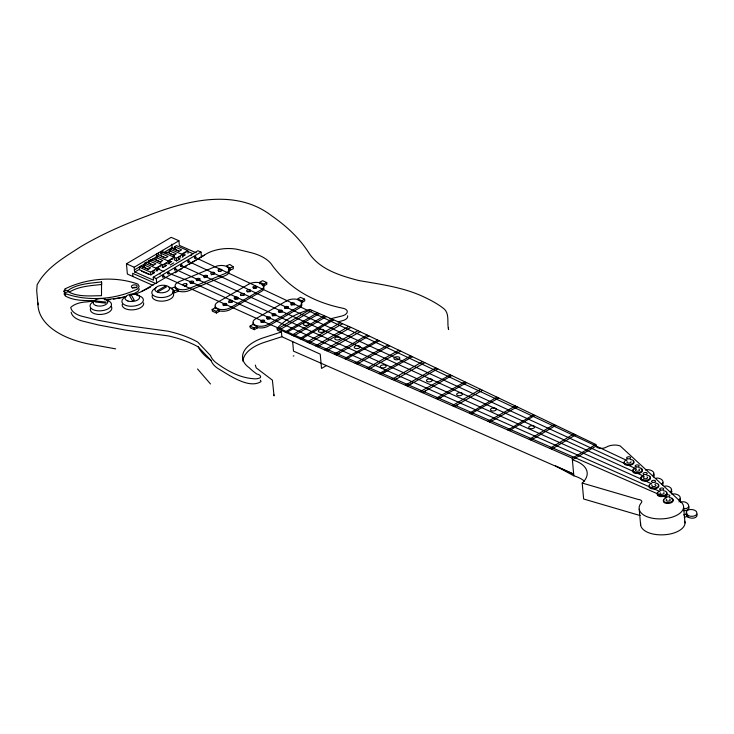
<?xml version="1.0" encoding="UTF-8"?>
<svg xmlns="http://www.w3.org/2000/svg" width="734" height="734" viewBox="0 0 734 734"><rect width="100%" height="100%" fill="white"/><g stroke="black" fill="none" stroke-linecap="round" stroke-linejoin="round"><path stroke-width="1.1" d="M101.54 281.948L101.503 295.692C90.732 295.793 78.988 297.096 69.024 292.196L68.335 290.976L69.024 289.673C78.621 283.636 90.576 283.223 101.54 281.948L101.696 283.627M162.517 276.681L162.517 276.461A0.982 0.615 -66.2 0 1 163.636 275.415A0.982 0.615 -66.2 0 1 163.453 276.993A0.982 0.615 -66.2 0 1 162.517 276.461M167.811 273.553L167.811 273.332A0.982 0.615 -66.2 0 1 168.921 272.277A0.982 0.615 -66.2 0 1 168.747 273.865A0.982 0.615 -66.2 0 1 167.811 273.332M174.481 269.617L174.481 269.396A0.982 0.615 -66.2 0 1 175.591 268.35A0.982 0.615 -66.2 0 1 175.417 269.928A0.982 0.615 -66.2 0 1 174.481 269.396M180.601 266.002L180.601 265.772A0.982 0.615 -66.2 0 1 181.72 264.717A0.982 0.615 -66.2 0 1 181.537 266.304A0.982 0.615 -66.2 0 1 180.601 265.772M155.048 271.259C154.177 268.112 150.571 274.727 154.204 272.562M167.214 263.956C166.343 260.809 162.737 267.424 166.37 265.268M180.793 257.304C180.252 254.313 176.243 260.075 179.601 258.845M686.162 514.552L686.859 512.892M684.327 517.314L687.474 516.305L686.804 514.011L686.547 514.929M139.396 288.884L138.102 291.325L132.34 294.517M653.581 477.017L654.278 475.357L653.48 473.632M662.646 485.376L663.114 482.825M671.243 493.312L671.94 491.652L671.142 489.927M326.437 365.578L321.52 368.431L320.244 354.155L281.856 336.722L281.434 331.97L277.314 330.098L277.168 328.428C285.645 318.721 297.821 313.198 309.913 309.454L353.127 328.337L595.852 444.483L595.999 446.162A6.083 3.129 -5.1 0 0 600.192 448.327A6.083 3.129 -5.1 0 0 606.321 447.116A10.092 5.184 -5.1 0 1 620.184 445.942L681.28 502.295A20.286 10.423 -5.1 0 1 665.747 518.543A23.883 12.267 -5.1 0 1 643.626 514.984A23.883 12.267 -5.1 0 1 641.36 502.707A4.863 2.496 -5.1 0 0 638.066 499.414L582.2 483.045A34.461 17.708 -5.1 0 0 572.382 459.842L595.999 446.162M159.884 274.195L160.517 273.672M652.554 475.779C657.233 472.127 649.012 468.31 645.663 470.155M661.609 484.137C665.986 481.073 659.325 477.118 656.049 478.229M670.215 492.074C674.592 489.009 667.931 485.055 664.655 486.165M678.822 500.01C683.501 496.358 675.28 492.542 671.931 494.386M678.987 501.909L680.381 500.46L680.326 498.707M190.656 255.707L191.335 255.313M69.253 292.178C78.85 286.15 90.796 285.737 101.769 284.462M175.224 272.782L177.169 271.608M180.078 269.837L182.023 268.662M183.968 267.488L186.886 265.717M188.831 264.543L204.373 255.12A26.91 13.827 -5.1 0 1 237.137 249.303L250.322 252.487A49.82 25.589 -5.1 0 1 272.452 265.68C289.994 289.068 313.785 302.197 342.328 308.124A8.202 4.211 -5.1 0 1 347.283 311.84A8.202 4.211 -5.1 0 1 341.76 316.042L329.713 318.969M549.867 448.391L573.804 433.932M277.938 328.777L310.143 309.555M279.938 329.685L312.179 310.445M285.141 332.043L317.464 312.748M292.004 335.163L324.446 315.803M293.756 335.961L326.226 316.583M299.738 338.677L332.3 319.235M301.096 339.291L333.686 319.841M394.222 380.331L396.736 378.827M507.873 430.023L533.572 414.682M509.359 430.674L535.003 415.371M529.251 439.372L554.133 424.518M531.049 440.161L555.867 425.353M551.674 449.18L575.704 434.84M152.966 285.379L127.377 274.066L126.45 263.8L171.187 237.33L178.94 240.752L179.353 245.358L196.253 252.835M126.45 263.8L134.203 267.222L178.94 240.752M182.693 257.285L182.454 254.597L176.316 258.23L162.875 252.257L160.985 253.368L168.003 256.478L165.636 257.873L158.627 254.762L156.746 255.882L168.875 261.258L169.123 263.965L168.233 263.57L171.738 261.497M144.809 265.011L144.644 263.203L146.534 262.093L153.544 265.194L155.902 263.8L148.892 260.698L149.13 263.405L153.14 265.176M148.892 260.698L150.773 259.579L162.746 264.882L168.875 261.258M134.184 270.039L157.526 256.23M163.361 252.78L172.114 247.597L174.903 248.826M154.333 272.809L150.828 274.883L139.579 269.901L139.332 267.194L141.222 266.084L148.231 269.185L150.589 267.791L143.58 264.69L143.818 267.396L148.828 269.607M143.58 264.69L145.46 263.57M151.498 259.9L153.388 258.781L160.397 261.891L162.755 260.497L155.746 257.386L155.993 260.093L160.994 262.313M155.746 257.386L157.627 256.276M170.527 251.037L170.361 249.248L172.242 248.129L179.261 251.23L181.619 249.835L174.609 246.734L174.848 249.441L178.857 251.212M174.609 246.734L176.49 245.615L187.739 250.597L187.987 253.294M165.067 253.239L166.957 252.129L173.967 255.23L176.325 253.836L169.315 250.734L169.563 253.441L174.564 255.661M169.315 250.734L171.206 249.615M134.606 272.149L139.469 269.268M142.387 267.543L144.332 266.387M165.728 253.735L169.618 251.432M173.508 249.129L175.454 247.973M167.994 260.864L174.123 257.239M155.892 268.185L162.021 264.561L162.269 267.268L162.994 267.589L166.499 265.515M139.332 267.194L150.58 272.176L156.709 268.552L156.957 271.259M181.61 254.23L187.739 250.597M157.012 270.378L159.645 268.827M182.729 256.414L185.353 254.863M173.967 255.23L174.371 259.946L176.564 260.919L180.069 258.863M170.205 264.974L173.71 262.9M134.203 267.222L134.616 271.828L153.498 280.186L153.232 277.213L197.969 250.744L201.006 252.083L201.501 257.496M153.232 277.213L156.269 278.553L201.006 252.083M317.106 344.98L348.751 326.428M454.282 406.59L457.511 404.7M469.476 413.233L496.946 397.158M470.944 413.875L473.063 412.636M424.05 391.736L451.795 375.551M263.956 287.893A8.817 4.532 -5.1 0 1 261.607 291.306L230.476 309.399A8.817 4.532 -5.1 0 1 219.916 311.014L216.457 313.023L212.31 311.152L212.163 309.473L214.979 307.84L219.117 309.711L219.264 311.39M259.919 283.975L259.772 282.296L262.589 280.663L266.726 282.535L266.873 284.214L263.194 286.352L263.57 286.746M212.163 309.473L216.301 311.354L219.117 309.711M259.772 282.296L263.91 284.168L266.726 282.535M301.454 303.39A8.817 4.532 -5.1 0 1 299.49 307.95L268.36 326.043A8.817 4.532 -5.1 0 1 257.799 327.658L254.34 329.667L250.202 327.795L250.046 326.125L252.863 324.483L257.001 326.364L257.157 328.034M250.046 326.125L254.193 327.997L257.001 326.364M304.61 299.178L300.472 297.307L297.655 298.94L301.793 300.821L304.61 299.178L304.757 300.857L301.078 302.995M307.161 342.044L340.347 322.749M335.979 353.238L367.22 335.08M337.823 354.008L368.927 335.897M133.9 294.582A48.095 24.708 -5.1 0 0 141.396 291.618L204.373 255.12M309.207 342.971L342.521 323.703M315.574 345.861L318.024 344.439M317.501 346.742L350.916 327.364M277.168 328.428L319.666 347.723L572.236 458.172L595.852 444.483M286.407 332.621L319.363 313.583M324.611 349.879L357.944 330.639M326.694 350.797L328.731 349.613M334.374 354.155L337.319 352.458M336.181 354.944L339.255 353.173M391.956 379.331L422.665 361.605M395.782 379.377L424.793 362.633M437.592 399.287L440.923 397.36M452.217 405.691L480.55 389.314M439.198 398.351L466.595 382.634M455.878 405.645L482.568 390.277M422.417 392.653L425.555 390.855M435.794 398.507L464.916 381.827M328.281 349.87L360.174 331.704M472.54 412.93L498.716 398.002M366.844 368.349L398.846 350.21M368.798 369.202L400.782 351.136M406.985 384.277L435.913 367.954M408.939 385.13L437.794 368.844M357.1 364.092L389.644 345.806M410.774 355.926L379.019 373.679M380.68 374.404L387.286 370.725M487.899 421.288L515.396 405.985M344.521 358.596L377.735 340.108M345.962 359.22L379.12 340.778M355.164 363.247L387.956 345.008M382.313 373.487L412.453 356.724M405.324 385.185L408.517 383.405M407.269 386.029L412.444 383.148M420.114 391.644L450.318 374.845M489.789 422.114L517.222 406.856M141.396 291.618L150.617 287.031M177.646 289.398L174.353 287.113L171.068 288.48L174.353 290.774L177.646 289.398L177.83 291.444M233.128 266.745L229.843 264.451L226.549 265.818L229.843 268.112L233.128 266.745L233.311 268.782L229.008 270.571M172.894 291.664L174.536 292.811L178.582 291.132A8.817 4.532 -5.1 0 0 189.289 290.545L225.696 275.406A8.817 4.532 -5.1 0 0 229.219 271.011L228.678 269.892M281.434 331.97L264.029 337.576A38.819 19.946 -5.1 0 0 249.165 367.67A107.852 55.408 -5.1 0 0 256.799 374.001A6.955 3.569 -5.1 0 1 260.616 376.845A2.707 1.395 -5.1 0 1 258.515 378.386A6.799 3.496 -5.1 0 1 253.212 378.689C240.064 377.762 228.045 371.285 217.503 363.743A41.957 21.552 -5.1 0 1 210.539 355.595L197.776 342.108A108.393 55.683 -5.1 0 0 167.985 331.172L125.321 325.364L97.934 320.198L82.483 316.4A24.58 12.625 -5.1 0 1 70.73 307.436A16.928 8.698 -5.1 0 1 86.566 301.931L95.558 300.857M281.856 336.722L264.451 342.328A38.819 19.946 -5.1 0 0 242.954 361.238M683.629 514.938L686.685 513.984M126.404 296.518L113.486 299.151M337.805 321.868L342.182 320.804A8.202 4.211 -5.1 0 0 347.604 315.767M184.555 255.01C182.105 255.386 184.693 251.294 186.032 252.744M170.939 261.653C168.49 262.029 171.077 257.928 172.407 259.377M158.838 268.974C156.388 269.35 158.984 265.258 160.315 266.708M680.537 502.322C687.162 499.404 693.52 508.937 683.519 508.763M104.558 299.784L116.926 298.307A48.095 24.708 -5.1 0 0 125.652 296.83M293.205 355.981L293.921 355.898M108.219 299.793L110.384 299.591M683.684 510.671C685.969 510.901 689.942 509.589 688.932 506.644M95.227 300.637C85.236 300.573 74.382 301.041 65.381 296.05L64.106 293.784M115.678 348.879L96.916 345.448A95.337 48.976 -5.1 0 1 37.975 302.894M687.382 516.36L686.62 515.231M168.49 273.158L191.051 281.902L310.757 336.823L659.894 491.486M250.211 291.719L249.835 291.563A1.963 1.009 -5.1 0 0 247.459 291.774M288.095 308.363L287.719 308.207A1.963 1.009 -5.1 0 0 284.994 308.638M244.055 295.371L243.679 295.215A1.963 1.009 -5.1 0 0 240.954 295.637M275.599 315.638L275.222 315.492A1.963 1.009 -5.1 0 0 272.498 315.914M232.238 302.234L231.861 302.087A1.963 1.009 -5.1 0 0 228.898 302.757M270.121 318.886L269.745 318.73A1.963 1.009 -5.1 0 0 267.369 318.941M226.476 305.344L226.1 305.197A1.963 1.009 -5.1 0 0 223.384 305.619M163.205 276.287L263.974 321.758L666.564 497.744M187.932 251.487L193.152 253.799M170.361 249.248L182.454 254.597M165.242 257.854L161.232 256.074L160.819 251.478M158.232 269.039L163.976 271.589M144.644 263.203L156.709 268.552M141.68 271.222L148.69 274.332M155.746 283.526L132.661 273.296L132.955 276.525M651.709 483.816L306.794 329.364L175.16 269.222M261.992 284.911L264.057 285.847L263.91 284.168M644.03 476.302L181.289 265.598M636.396 468.943L325.327 325.483L188.409 261.377M626.845 460.457L195.097 257.423M176.995 290.38L178.582 291.132M687.703 515.121C690.501 517.589 699.318 516.213 696.327 511.414C693.777 508.579 685.519 508.515 686.207 513.534L687.703 515.121L687.868 517.02C690.63 518.993 697.878 518.791 697.08 514.167M584.374 481.137A34.461 17.708 -5.1 0 0 573.814 475.788L555.473 465.861L573.658 474.118L293.499 351.136L292.646 341.622M199.997 280.792L199.694 280.599A1.963 1.009 -5.1 0 0 196.932 280.764M228.375 269.011L230.026 270.149L229.843 268.112M71.152 312.189A24.58 12.625 -5.1 0 0 82.905 321.153L98.356 324.96L125.753 330.126L168.407 335.924A108.393 55.683 -5.1 0 1 198.198 346.861L210.97 360.357A41.957 21.552 -5.1 0 0 217.934 368.496C228.357 374.514 248.716 389.479 261.038 381.597A6.955 3.569 -5.1 0 0 260.974 381.221M686.382 515.442L687.868 517.02M197.538 368.973L210.493 383.974M255.331 365.064L256.184 367.844L272.397 380.157L274.048 395.865L273.672 394.433M448.401 327.942L448.584 329.548C446.832 323.033 449.722 314.51 444.474 309.216C438.244 304.105 431.051 300.307 423.793 296.885C403.351 287.251 380.799 284.379 358.788 280.535C340.521 275.782 319.519 269.479 308.794 252.78C299.334 237.972 286.196 225.861 271.819 215.915C235.33 187.629 185.996 200.694 147.002 215.989C124.147 224.439 101.714 234.265 80.722 246.697C64.665 257.285 46.49 267.185 37.131 284.792L36.7 290.526L37.975 304.793M683.583 507.011L685.005 522.957M639.222 509.222L640.644 525.168M582.2 483.045L583.631 498.992L639.488 515.36A4.863 2.496 -5.1 0 1 640.176 515.433M572.236 458.172L573.814 475.788M301.793 300.821L301.949 302.491M254.193 327.997L254.34 329.667M216.301 311.354L216.457 313.023M176.316 258.23L176.564 260.919M171.802 244.174L172.114 247.597M174.353 290.774L174.536 292.811M162.7 250.358L162.875 252.257M162.746 264.882L162.994 267.589M158.461 252.872L158.627 254.762M156.571 253.982L156.911 257.689M156.269 278.553L156.691 283.159M150.58 272.176L150.828 274.883M684.749 521.296A20.286 10.423 -5.1 0 1 667.178 534.49A23.883 12.267 -5.1 0 1 640.626 522.993M260.322 380.166A6.955 3.569 -5.1 0 1 260.616 380.496M210.97 360.357A84.896 43.618 -5.1 0 1 198.198 346.861M234.963 299.05A1.963 1.009 -5.1 0 1 237.339 298.839L237.715 298.995A1.963 1.009 -5.1 0 1 237.99 299.197M215.622 308.619A8.817 4.532 -5.1 0 1 215.447 306.28M253.68 288.159A1.963 1.009 -5.1 0 1 256.441 288.095M175.334 288.297A8.817 4.532 -5.1 0 1 175.38 287.104M204.327 277.736A1.963 1.009 -5.1 0 1 206.685 277.434M184.271 285.865A1.963 1.009 -5.1 0 1 186.619 285.884M219.237 271.452A1.963 1.009 -5.1 0 1 220.723 271.268M211.236 274.892A1.963 1.009 -5.1 0 1 213.915 274.369M190.501 283.48A1.963 1.009 -5.1 0 1 192.868 283.186M278.837 312.289A1.963 1.009 -5.1 0 1 281.562 311.858L281.939 312.014A1.963 1.009 -5.1 0 1 282.214 312.216M253.12 324.116A8.817 4.532 -5.1 0 1 253.34 322.923M261.029 322.52A1.963 1.009 -5.1 0 1 263.992 321.841M291.224 305.023A1.963 1.009 -5.1 0 1 294.6 304.949M630.249 459.493A4.899 2.514 -5.1 0 1 633.213 463.007A4.899 2.514 -5.1 0 1 625.524 464.026A4.899 2.514 -5.1 0 1 626.542 459.989M633.295 461.319A4.899 2.514 -5.1 0 1 629.689 465.319A4.899 2.514 -5.1 0 1 624.34 462.512M630.956 461.613A2.046 1.055 -5.1 0 1 628.717 463.081A2.046 1.055 -5.1 0 1 627.212 461.603M641.021 468.989A4.899 2.514 -5.1 0 1 638.819 473.357A4.899 2.514 -5.1 0 1 632.846 470.65M633.332 470.008A4.899 2.514 -5.1 0 1 634.112 469.439M638.938 469.32A2.046 1.055 -5.1 0 1 638.929 470.815A2.046 1.055 -5.1 0 1 636.039 470.999A2.046 1.055 -5.1 0 1 636.048 469.503M638.764 467.641A4.899 2.514 -5.1 0 1 641.718 471.145A4.899 2.514 -5.1 0 1 634.029 472.173A4.899 2.514 -5.1 0 1 635.048 468.127M646.993 476.898A2.046 1.055 -5.1 0 1 646.984 478.394A2.046 1.055 -5.1 0 1 644.094 478.577A2.046 1.055 -5.1 0 1 644.103 477.082M649.856 477.036A4.899 2.514 -5.1 0 1 648.416 480.467A4.899 2.514 -5.1 0 1 641.874 480.44A4.899 2.514 -5.1 0 1 642.167 477.017M646.81 475.219A4.899 2.514 -5.1 0 1 649.774 478.724A4.899 2.514 -5.1 0 1 642.085 479.752A4.899 2.514 -5.1 0 1 643.103 475.715M658.829 486.082A4.899 2.514 -5.1 0 1 653.297 488.945A4.899 2.514 -5.1 0 1 649.223 486.055M658.178 484.862A4.899 2.514 -5.1 0 1 658.664 485.44M655.847 485.165A2.046 1.055 -5.1 0 1 653.599 486.633A2.046 1.055 -5.1 0 1 652.104 485.156M654.893 484.587A2.046 1.055 -5.1 0 1 655.315 484.724M663.316 490.725A4.899 2.514 -5.1 0 1 666.279 494.23A4.899 2.514 -5.1 0 1 658.591 495.248A4.899 2.514 -5.1 0 1 659.609 491.211M666.362 492.542A4.899 2.514 -5.1 0 1 663.38 496.441A4.899 2.514 -5.1 0 1 657.233 494.395M657.407 493.734A4.899 2.514 -5.1 0 1 657.893 493.092M663.82 492.597A2.046 1.055 -5.1 0 1 662.05 494.294A2.046 1.055 -5.1 0 1 660.279 492.826M669.656 499.239A2.046 1.055 -5.1 0 1 669.656 500.735A2.046 1.055 -5.1 0 1 666.766 500.927A2.046 1.055 -5.1 0 1 666.766 499.432M669.481 497.56A4.899 2.514 -5.1 0 1 672.436 501.074A4.899 2.514 -5.1 0 1 664.747 502.093A4.899 2.514 -5.1 0 1 665.775 498.056M671.748 498.909A4.899 2.514 -5.1 0 1 672.023 502.304A4.899 2.514 -5.1 0 1 665.481 503.175A4.899 2.514 -5.1 0 1 664.059 499.937M655.141 483.045A4.899 2.514 -5.1 0 1 658.095 486.55A4.899 2.514 -5.1 0 1 650.407 487.578A4.899 2.514 -5.1 0 1 651.434 483.541M132.239 288.049A2.936 1.514 -5.1 0 1 136.891 287.82M65.776 294.848A1.963 1.009 -5.1 0 1 64.326 293.967M106.357 300.151A10.781 5.542 -5.1 0 1 111.449 305.179A10.781 5.542 -5.1 0 1 104.21 310.298L101.457 310.766A10.781 5.542 -5.1 0 1 90.585 307.711A10.781 5.542 -5.1 0 1 94.805 301.032M111.274 306.436A10.781 5.542 -5.1 0 1 104.531 313.923L101.778 314.381A10.781 5.542 -5.1 0 1 90.548 308.482M126.028 296.738A10.781 5.542 -5.1 0 0 124.156 304.656L126.156 305.537A10.781 5.542 -5.1 0 0 140.295 304.078A10.781 5.542 -5.1 0 0 141.112 296.71L139.111 295.82A10.781 5.542 -5.1 0 0 136.671 295.27M143.607 302.839A10.781 5.542 -5.1 0 1 138.405 308.73A10.781 5.542 -5.1 0 1 126.477 309.161L124.477 308.271A10.781 5.542 -5.1 0 1 122.284 304.316M156.039 287.957A10.781 5.542 -5.1 0 0 152.626 290.453L151.883 291.903A10.781 5.542 -5.1 0 0 159.691 297.499A10.781 5.542 -5.1 0 0 172.444 293.462L173.187 292.022A10.781 5.542 -5.1 0 0 169.123 287.141M152.204 295.518A10.781 5.542 -5.1 0 0 160.012 301.123A10.781 5.542 -5.1 0 0 172.765 297.087L173.508 295.637A10.781 5.542 -5.1 0 0 172.811 292.829M324.162 330.75L324.033 331.144A2.936 1.514 -5.1 0 1 319.354 332.163A2.936 1.514 -5.1 0 1 319.877 329.621L320.593 329.438A2.936 1.514 -5.1 0 1 324.162 330.75M340.622 338.301L340.484 338.704A2.936 1.514 -5.1 0 1 335.53 339.594A2.936 1.514 -5.1 0 1 337.053 336.998L337.814 336.906A2.936 1.514 -5.1 0 1 340.622 338.301M432.317 380.23L432.188 380.625A2.936 1.514 -5.1 0 1 427.234 381.524A2.936 1.514 -5.1 0 1 428.748 378.918L429.509 378.836A2.936 1.514 -5.1 0 1 432.317 380.23M65.17 288.829L63.876 291.27L65.161 293.536C88.034 301.802 116.137 299.555 137.882 288.811L139.166 286.379L137.891 284.104C115.018 275.846 86.915 278.094 65.17 288.829M95.915 300.995L95.301 301.995L105.485 303.096L106.109 302.096L95.915 300.995M359.935 347.375L359.614 347.751A2.936 1.514 -5.1 0 1 354.981 348.265A2.936 1.514 -5.1 0 1 355.779 345.842L356.504 345.659A2.936 1.514 -5.1 0 1 359.935 347.365M394.92 357.293L394.424 357.632A2.936 1.514 -5.1 0 0 394.745 359.449A2.936 1.514 -5.1 0 0 398.259 359.532L398.883 359.265A2.936 1.514 -5.1 0 0 399.057 357.119A2.936 1.514 -5.1 0 0 394.92 357.293M275.553 315.189L275.204 315.409A1.963 1.009 -5.1 0 1 272.828 315.611L272.452 315.464A1.963 1.009 -5.1 0 1 272.507 314.124A1.963 1.009 -5.1 0 1 275.076 313.813L275.452 313.969A1.963 1.009 -5.1 0 1 275.553 315.189M294.279 304.289L293.93 304.509A1.963 1.009 -5.1 0 1 291.554 304.72L291.178 304.564A1.963 1.009 -5.1 0 1 291.297 303.197A1.963 1.009 -5.1 0 1 293.93 302.958A1.963 1.009 -5.1 0 1 294.279 304.289M165.031 286.306L157.415 290.728L158.801 291.352L166.407 286.93L165.031 286.306M248.569 284.287L217.429 302.38A8.817 4.532 -5.1 0 0 215.475 306.94L216.429 307.959A8.817 4.532 -5.1 0 0 230.32 307.72L261.46 289.627A8.817 4.532 -5.1 0 0 263.414 285.067L259.12 282.673A8.817 4.532 -5.1 0 0 248.569 284.287M286.453 300.94L255.313 319.033A8.817 4.532 -5.1 0 0 253.358 323.584L254.313 324.602A8.817 4.532 -5.1 0 0 268.204 324.364L299.344 306.271A8.817 4.532 -5.1 0 0 301.307 301.72L297.013 299.316A8.817 4.532 -5.1 0 0 286.453 300.94M215.09 266.717L178.683 281.856A8.817 4.532 -5.1 0 0 175.151 286.251L175.701 287.37A8.817 4.532 -5.1 0 0 189.106 288.499L225.512 273.36A8.817 4.532 -5.1 0 0 229.045 268.965L228.494 267.846L225.797 266.13A8.817 4.532 -5.1 0 0 215.09 266.717M131.34 295.05L129.45 295.444L132.359 300.601L134.239 300.206L131.34 295.05M459.713 392.672L458.943 392.763A2.936 1.514 -5.1 0 0 456.676 394.589A2.936 1.514 -5.1 0 0 459.723 395.699A2.936 1.514 -5.1 0 0 462.512 394.066L462.448 393.681A2.936 1.514 -5.1 0 0 459.713 392.672M493.523 407.976L492.762 408.058A2.936 1.514 -5.1 0 0 490.495 409.884A2.936 1.514 -5.1 0 0 493.542 411.003A2.936 1.514 -5.1 0 0 496.331 409.37L496.267 408.976A2.936 1.514 -5.1 0 0 493.523 407.976M532.535 425.711L531.783 425.692A2.936 1.514 -5.1 0 0 528.728 427.472A2.936 1.514 -5.1 0 0 532.049 428.684A2.936 1.514 -5.1 0 0 534.517 426.693L534.26 426.335A2.936 1.514 -5.1 0 0 532.535 425.711M253.67 288.077L253.294 287.921A1.963 1.009 -5.1 0 1 254.285 286.232A1.963 1.009 -5.1 0 1 256.716 287.223A1.963 1.009 -5.1 0 1 253.67 288.077M250.065 290.04L249.688 289.884A1.963 1.009 -5.1 0 0 247.119 290.205A1.963 1.009 -5.1 0 0 247.064 291.536L247.441 291.692A1.963 1.009 -5.1 0 0 250 291.38A1.963 1.009 -5.1 0 0 250.065 290.04M287.948 306.693L287.572 306.537A1.963 1.009 -5.1 0 0 285.003 306.849A1.963 1.009 -5.1 0 0 284.948 308.179L285.324 308.335A1.963 1.009 -5.1 0 0 287.893 308.023A1.963 1.009 -5.1 0 0 287.948 306.693M243.908 293.692L243.532 293.536A1.963 1.009 -5.1 0 0 240.963 293.857A1.963 1.009 -5.1 0 0 240.908 295.187L241.284 295.343A1.963 1.009 -5.1 0 0 243.853 295.031A1.963 1.009 -5.1 0 0 243.908 293.692M281.792 310.335L281.416 310.188A1.963 1.009 -5.1 0 0 278.856 310.5A1.963 1.009 -5.1 0 0 278.792 311.831L279.168 311.987A1.963 1.009 -5.1 0 0 281.737 311.675A1.963 1.009 -5.1 0 0 281.792 310.335M237.559 297.316L237.183 297.169A1.963 1.009 -5.1 0 0 234.623 297.481A1.963 1.009 -5.1 0 0 234.568 298.811L234.944 298.967A1.963 1.009 -5.1 0 0 237.504 298.655A1.963 1.009 -5.1 0 0 237.559 297.316M232.082 300.564L231.705 300.408A1.963 1.009 -5.1 0 0 229.146 300.72A1.963 1.009 -5.1 0 0 229.091 302.059L229.467 302.206A1.963 1.009 -5.1 0 0 232.027 301.894A1.963 1.009 -5.1 0 0 232.082 300.564M269.974 317.207L269.598 317.051A1.963 1.009 -5.1 0 0 267.029 317.372A1.963 1.009 -5.1 0 0 266.974 318.703L267.35 318.859A1.963 1.009 -5.1 0 0 269.91 318.547A1.963 1.009 -5.1 0 0 269.974 317.207M226.329 303.674L225.953 303.518A1.963 1.009 -5.1 0 0 223.393 303.83A1.963 1.009 -5.1 0 0 223.338 305.17L223.714 305.326A1.963 1.009 -5.1 0 0 226.274 305.005A1.963 1.009 -5.1 0 0 226.329 303.674M264.212 320.318L263.836 320.171A1.963 1.009 -5.1 0 0 261.276 320.483A1.963 1.009 -5.1 0 0 261.221 321.813L261.598 321.969A1.963 1.009 -5.1 0 0 264.157 321.657A1.963 1.009 -5.1 0 0 264.212 320.318M218.613 271.029L218.301 270.837A1.963 1.009 -5.1 0 1 219.87 269.231A1.963 1.009 -5.1 0 1 221.833 270.47A1.963 1.009 -5.1 0 1 218.613 271.029M214.438 272.653L214.126 272.461A1.963 1.009 -5.1 0 0 211.557 272.525A1.963 1.009 -5.1 0 0 211.025 273.865L211.328 274.057A1.963 1.009 -5.1 0 0 213.897 273.993A1.963 1.009 -5.1 0 0 214.438 272.653M207.208 275.718L206.905 275.534A1.963 1.009 -5.1 0 0 204.336 275.589A1.963 1.009 -5.1 0 0 203.795 276.929L204.107 277.122A1.963 1.009 -5.1 0 0 206.676 277.057A1.963 1.009 -5.1 0 0 207.208 275.718M199.813 278.746L199.51 278.553A1.963 1.009 -5.1 0 0 196.941 278.617A1.963 1.009 -5.1 0 0 196.409 279.957L196.712 280.149A1.963 1.009 -5.1 0 0 199.281 280.085A1.963 1.009 -5.1 0 0 199.813 278.746M193.391 281.471L193.088 281.278A1.963 1.009 -5.1 0 0 190.519 281.342A1.963 1.009 -5.1 0 0 189.978 282.682L190.28 282.874A1.963 1.009 -5.1 0 0 192.849 282.81A1.963 1.009 -5.1 0 0 193.391 281.471M186.748 284.03L186.436 283.838A1.963 1.009 -5.1 0 0 183.867 283.902A1.963 1.009 -5.1 0 0 183.335 285.242L183.638 285.434A1.963 1.009 -5.1 0 0 186.207 285.37A1.963 1.009 -5.1 0 0 186.748 284.03M627.588 458.814A2.046 1.055 -5.1 0 0 630.653 457.695A2.046 1.055 -5.1 0 0 627.588 456.979A2.046 1.055 -5.1 0 0 627.588 458.814M636.094 466.952A2.046 1.055 -5.1 0 0 639.158 465.842A2.046 1.055 -5.1 0 0 636.094 465.127A2.046 1.055 -5.1 0 0 636.094 466.952M644.149 474.531A2.046 1.055 -5.1 0 0 647.214 473.421A2.046 1.055 -5.1 0 0 644.149 472.705A2.046 1.055 -5.1 0 0 644.149 474.531M652.471 482.357A2.046 1.055 -5.1 0 0 655.535 481.247A2.046 1.055 -5.1 0 0 652.48 480.531A2.046 1.055 -5.1 0 0 652.471 482.357M660.655 490.037A2.046 1.055 -5.1 0 0 663.719 488.917A2.046 1.055 -5.1 0 0 660.655 488.211A2.046 1.055 -5.1 0 0 660.655 490.037M666.811 496.872A2.046 1.055 -5.1 0 0 669.876 495.762A2.046 1.055 -5.1 0 0 666.821 495.046A2.046 1.055 -5.1 0 0 666.811 496.872M132.441 287.645A2.936 1.514 -5.1 0 0 137.185 286.398A2.936 1.514 -5.1 0 0 133.249 285.003A2.936 1.514 -5.1 0 0 132.441 287.645M65.078 292.26A1.963 1.009 -5.1 0 0 68.014 291.196A1.963 1.009 -5.1 0 0 65.087 290.517A1.963 1.009 -5.1 0 0 65.078 292.26M95.677 305.472A7.331 3.762 -5.1 0 0 107.669 302.591A7.331 3.762 -5.1 0 0 98.163 298.894A7.331 3.762 -5.1 0 0 95.677 305.472M127.964 301.041A7.331 3.762 -5.1 0 0 139.625 297.72A7.331 3.762 -5.1 0 0 129.523 294.444A7.331 3.762 -5.1 0 0 127.964 301.041M157.782 292.288A7.331 3.762 -5.1 0 0 169.508 289.049A7.331 3.762 -5.1 0 0 159.517 285.691A7.331 3.762 -5.1 0 0 157.782 292.288M381.652 367.78A2.936 1.514 -5.1 0 0 386.157 366.266A2.936 1.514 -5.1 0 0 381.863 365.137A2.936 1.514 -5.1 0 0 381.652 367.78M304.564 325.336A2.936 1.514 -5.1 0 0 309.06 323.832A2.936 1.514 -5.1 0 0 304.775 322.703A2.936 1.514 -5.1 0 0 304.564 325.336M195.354 258.12A0.982 0.615 -66.2 0 0 195.528 256.542A0.982 0.615 -66.2 0 0 194.418 257.597A0.982 0.615 -66.2 0 0 195.354 258.12M188.666 262.084A0.982 0.615 -66.2 0 0 188.84 260.497A0.982 0.615 -66.2 0 0 187.73 261.552A0.982 0.615 -66.2 0 0 188.666 262.084"/></g></svg>
